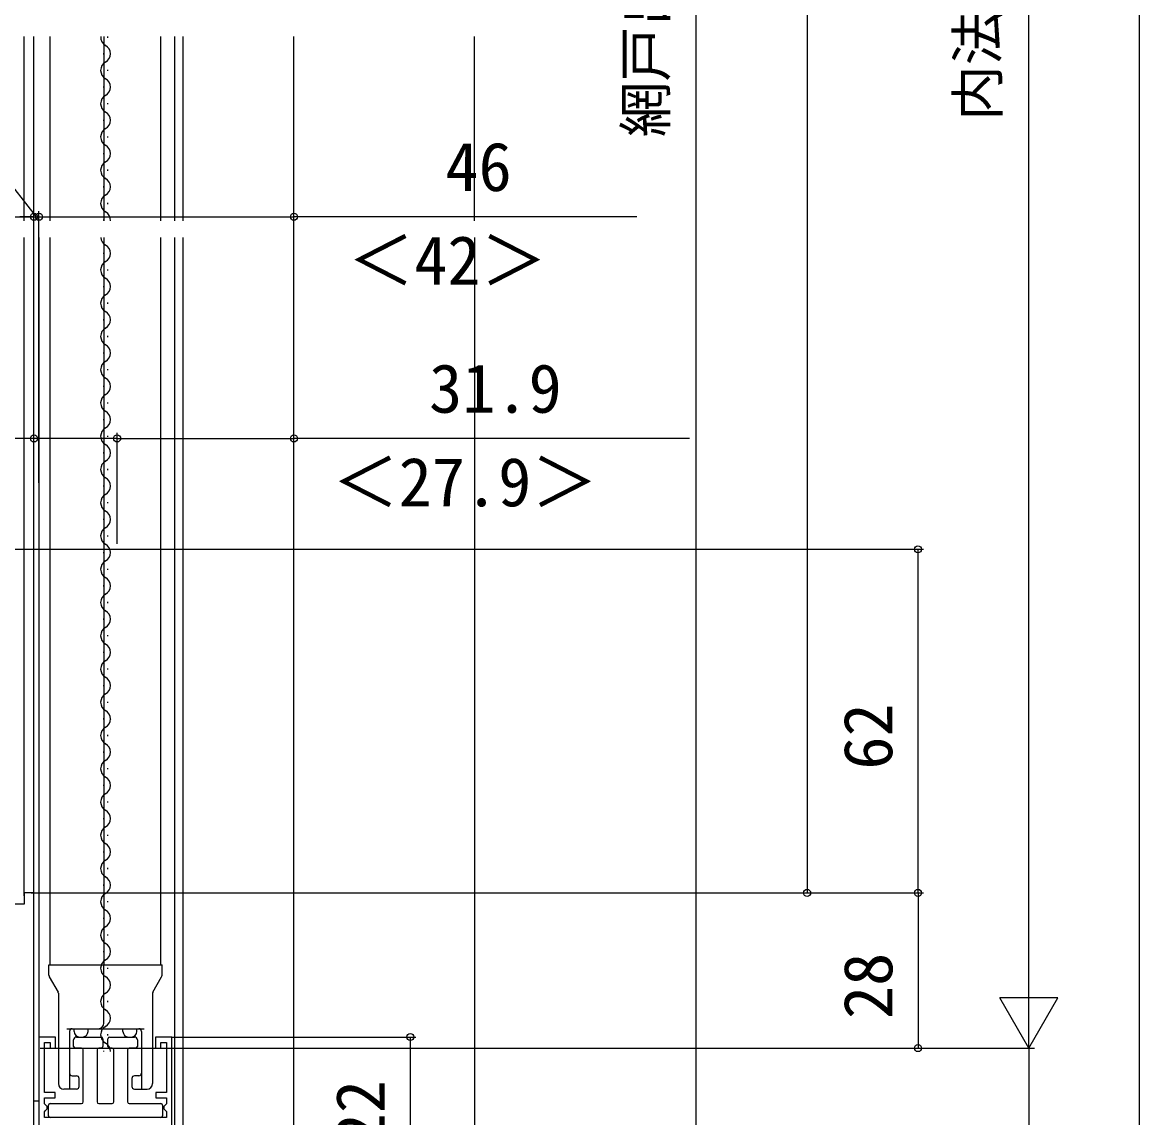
# Model space of a CAD drawing. Units: millimetres, scale not verified. Extents: x -525 to 525, y -783 to 778.
# Drawn here: x -112.1 to 89.5, y 44.7 to 242.4 of the extents above; entities that cross this region are included whole.
import ezdxf
from ezdxf.enums import TextEntityAlignment as Align

# ---------------------------------------------------------------- set-up
doc = ezdxf.new("R2010")
doc.units = ezdxf.units.MM
doc.header["$LTSCALE"] = 4
for name, color, linetype in [('0-2_YKK_11', 7, 'Continuous'), ('0-4_YKK_12', 2, 'Continuous'), ('0-5_YKK_13', 4, 'Continuous'), ('0-7_YKK_D', 6, 'Continuous'), ('0-9_YSS_K', 3, 'Continuous')]:
    doc.layers.add(name, color=color, linetype=linetype)
doc.styles.add('ＭＳ ゴシック', font='')
doc.styles.get('ＭＳ ゴシック').set_extended_font_data('MS Gothic')

msp = doc.modelspace()

# ---------------------------------------------------------------- linework, layer by layer
at = {"layer": '0-2_YKK_11'}
for points in [[(-109.999, 21.3), (-109.999, 85.3), (-111.799, 85.3), (-111.799, 83.3), (-119.999, 83.3), (-119.999, 80)], [(-85.099, 37.3), (-85.099, 59.3), (-88.099, 59.3), (-88.099, 57.3), (-87.099, 57.3), (-87.099, 58.3), (-86.099, 58.3), (-86.099, 49.303), (-87.999, 49.303), (-87.999, 48.303), (-86.099, 48.303), (-86.099, 47.25), (-86.299, 47.05), (-86.599, 46.75), (-86.599, 46.35), (-86.299, 46.05), (-86.099, 45.85), (-86.099, 44.8), (-108.099, 44.8), (-108.099, 45.83), (-107.899, 46.03), (-107.599, 46.33), (-107.599, 46.77), (-107.899, 47.07), (-108.099, 47.27), (-108.099, 48.3), (-106.199, 48.3), (-106.199, 49.3), (-108.099, 49.3), (-108.099, 58.3), (-107.099, 58.3), (-107.099, 57.3), (-106.099, 57.3), (-106.099, 59.3), (-109.099, 59.3), (-109.099, 37.3)]]:
    msp.add_lwpolyline(points, dxfattribs=at)
at = {"layer": '0-4_YKK_12'}
for p, q in [((-111.799, 206.57), (-111.799, 239.82)), ((-109.999, 206.57), (-109.999, 239.82)), ((-107.099, 206.57), (-107.099, 239.82)), ((-97.399, 239.82), (-97.399, 206.57)), ((-96.708, 239.801), (-96.708, 239.601)), ((-87.099, 206.57), (-87.099, 239.82)), ((-84.599, 206.57), (-84.599, 239.82)), ((-83.099, 206.57), (-83.099, 239.82)), ((-63.099, 206.57), (-63.099, 239.82)), ((-97.468, 236.801), (-97.468, 236.601)), ((-96.708, 233.801), (-96.708, 233.601)), ((-97.468, 230.801), (-97.468, 230.601)), ((-96.708, 227.801), (-96.708, 227.601)), ((-97.468, 224.801), (-97.468, 224.601)), ((-96.708, 221.801), (-96.708, 221.601)), ((-97.468, 218.801), (-97.468, 218.601)), ((-96.708, 215.801), (-96.708, 215.601)), ((-97.468, 212.801), (-97.468, 212.601)), ((-96.708, 209.801), (-96.708, 209.601)), ((-97.468, 206.801), (-97.468, 206.601)), ((-111.799, 84.8), (-111.799, 203.57)), ((-109.999, 84.501), (-109.999, 203.57)), ((-109.099, 203.57), (-109.099, 58.301)), ((-107.099, 72.301), (-107.099, 203.57)), ((-97.399, 203.57), (-97.399, 72.301)), ((-87.099, 72.301), (-87.099, 203.57)), ((-84.599, 39.801), (-84.599, 203.57)), ((-83.099, 39.801), (-83.099, 203.57)), ((-63.099, 39.801), (-63.099, 203.57)), ((-97.468, 200.801), (-97.468, 200.601)), ((-96.708, 197.801), (-96.708, 197.601)), ((-97.468, 194.801), (-97.468, 194.601)), ((-96.708, 191.801), (-96.708, 191.601)), ((-97.468, 188.801), (-97.468, 188.601)), ((-96.708, 185.801), (-96.708, 185.601)), ((-97.468, 182.801), (-97.468, 182.601)), ((-96.708, 179.801), (-96.708, 179.601)), ((-97.468, 176.801), (-97.468, 176.601)), ((-96.708, 173.801), (-96.708, 173.601)), ((-97.468, 170.801), (-97.468, 170.601)), ((-96.708, 167.801), (-96.708, 167.601)), ((-97.468, 164.801), (-97.468, 164.601)), ((-96.708, 161.801), (-96.708, 161.601)), ((-97.468, 158.801), (-97.468, 158.601)), ((-96.708, 155.801), (-96.708, 155.601)), ((-97.468, 152.801), (-97.468, 152.601)), ((-96.708, 149.801), (-96.708, 149.601)), ((-97.468, 146.801), (-97.468, 146.601)), ((-96.708, 143.801), (-96.708, 143.601)), ((-97.468, 140.801), (-97.468, 140.601)), ((-96.708, 137.801), (-96.708, 137.601)), ((-97.468, 134.801), (-97.468, 134.601)), ((-96.708, 131.801), (-96.708, 131.601)), ((-97.468, 128.801), (-97.468, 128.601)), ((-96.708, 125.801), (-96.708, 125.601)), ((-97.468, 122.801), (-97.468, 122.601)), ((-96.708, 119.801), (-96.708, 119.601)), ((-97.468, 116.801), (-97.468, 116.601)), ((-96.708, 113.801), (-96.708, 113.601)), ((-97.468, 110.801), (-97.468, 110.601)), ((-96.708, 107.801), (-96.708, 107.601)), ((-97.468, 104.801), (-97.468, 104.601)), ((-96.708, 101.801), (-96.708, 101.601)), ((-97.468, 98.801), (-97.468, 98.601)), ((-96.708, 95.801), (-96.708, 95.601)), ((-97.468, 92.801), (-97.468, 92.601)), ((-96.708, 89.801), (-96.708, 89.601)), ((-97.468, 86.801), (-97.468, 86.601)), ((-96.708, 83.801), (-96.708, 83.601)), ((-97.468, 80.801), (-97.468, 80.601)), ((-96.708, 77.801), (-96.708, 77.601)), ((-97.468, 74.801), (-97.468, 74.601)), ((-96.708, 71.801), (-96.708, 71.601)), ((-97.468, 68.801), (-97.468, 68.601)), ((-96.708, 65.801), (-96.708, 65.601)), ((-97.468, 62.801), (-97.468, 62.601)), ((-96.708, 59.801), (-96.708, 59.601)), ((-97.468, 56.801), (-97.468, 56.709))]:
    msp.add_line(p, q, dxfattribs=at)
for centre, start, end in [((-96.25, 239.701), 176.03381, 240.79746), ((-97.927, 236.701), 299.20254, 60.79746), ((-96.25, 233.701), 119.20254, 240.79746), ((-97.927, 230.701), 299.20254, 60.79746), ((-96.25, 227.701), 119.20254, 240.79746), ((-97.927, 224.701), 299.20254, 60.79746), ((-96.25, 221.701), 119.20254, 240.79746), ((-97.927, 218.701), 299.20254, 60.79746), ((-96.25, 215.701), 119.20254, 240.79746), ((-97.927, 212.701), 299.20254, 60.79746), ((-96.25, 209.701), 119.20254, 240.79746), ((-97.927, 206.701), 355.62318, 60.79746), ((-96.25, 203.701), 184.37682, 240.79746), ((-97.927, 200.701), 299.20254, 60.79746), ((-96.25, 197.701), 119.20254, 240.79746), ((-97.927, 194.701), 299.20254, 60.79746), ((-96.25, 191.701), 119.20254, 240.79746), ((-97.927, 188.701), 299.20254, 60.79746), ((-96.25, 185.701), 119.20254, 240.79746), ((-97.927, 182.701), 299.20254, 60.79746), ((-96.25, 179.701), 119.20254, 240.79746), ((-97.927, 176.701), 299.20254, 60.79746), ((-96.25, 173.701), 119.20254, 240.79746), ((-97.927, 170.701), 299.20254, 60.79746), ((-96.25, 167.701), 119.20254, 240.79746), ((-97.927, 164.701), 299.20254, 60.79746), ((-96.25, 161.701), 119.20254, 240.79746), ((-97.927, 158.701), 299.20254, 60.79746), ((-96.25, 155.701), 119.20254, 240.79746), ((-97.927, 152.701), 299.20254, 60.79746), ((-96.25, 149.701), 119.20254, 240.79746), ((-97.927, 146.701), 299.20254, 60.79746), ((-96.25, 143.701), 119.20254, 240.79746), ((-97.927, 140.701), 299.20254, 60.79746), ((-96.25, 137.701), 119.20254, 240.79746), ((-97.927, 134.701), 299.20254, 60.79746), ((-96.25, 131.701), 119.20254, 240.79746), ((-97.927, 128.701), 299.20254, 60.79746), ((-96.25, 125.701), 119.20254, 240.79746), ((-97.927, 122.701), 299.20254, 60.79746), ((-96.25, 119.701), 119.20254, 240.79746), ((-97.927, 116.701), 299.20254, 60.79746), ((-96.25, 113.701), 119.20254, 240.79746), ((-97.927, 110.701), 299.20254, 60.79746), ((-96.25, 107.701), 119.20254, 240.79746), ((-97.927, 104.701), 299.20254, 60.79746), ((-96.25, 101.701), 119.20254, 240.79746), ((-97.927, 98.701), 299.20254, 60.79746), ((-96.25, 95.701), 119.20254, 240.79746), ((-97.927, 92.701), 299.20254, 60.79746), ((-96.25, 89.701), 119.20254, 240.79746), ((-97.927, 86.701), 299.20254, 60.79746), ((-96.25, 83.701), 119.20254, 240.79746), ((-97.927, 80.701), 299.20254, 60.79746), ((-96.25, 77.701), 119.20254, 240.79746), ((-97.927, 74.701), 299.20254, 60.79746), ((-96.25, 71.701), 119.20254, 240.79746), ((-97.927, 68.701), 299.20254, 60.79746), ((-96.25, 65.701), 119.20254, 240.79746), ((-97.927, 62.701), 299.20254, 60.79746), ((-96.25, 59.701), 119.20254, 240.79746), ((-97.927, 56.701), 0.28298, 60.79746)]:
    msp.add_arc(centre, 1.718, start, end, dxfattribs=at)
at = {"layer": '0-5_YKK_13'}
for p, q in [((-95.952, 116.664), (-95.945, 116.669)), ((-107.299, 72.3), (-86.899, 72.3)), ((-107.299, 70.432), (-107.299, 72.3)), ((-97.399, 61.8), (-97.399, 72.3)), ((-86.899, 70.432), (-86.899, 72.3)), ((-107.233, 70.185), (-105.651, 67.406)), ((-88.546, 67.406), (-86.964, 70.185)), ((-105.599, 67.182), (-105.599, 50.9)), ((-88.599, 67.182), (-88.599, 50.9)), ((-104.099, 60.8), (-90.099, 60.8)), ((-102.749, 60.3), (-102.749, 60.8)), ((-100.249, 60.3), (-100.249, 60.8)), ((-93.949, 60.3), (-93.949, 60.8)), ((-91.449, 60.3), (-91.449, 60.8)), ((-103.599, 60.3), (-103.599, 49.9)), ((-102.849, 57.6), (-102.849, 58.8)), ((-102.349, 59.3), (-97.849, 59.3)), ((-101.749, 59.3), (-101.249, 59.3)), ((-97.549, 59), (-97.549, 57.6)), ((-96.649, 57.6), (-96.649, 59)), ((-96.349, 59.3), (-91.849, 59.3)), ((-92.949, 59.3), (-92.449, 59.3)), ((-91.349, 58.8), (-91.349, 57.6)), ((-90.599, 60.3), (-90.599, 49.9)), ((-101.399, 57.3), (-102.549, 57.3)), ((-101.099, 47.6), (-101.099, 57)), ((-98.599, 57), (-98.599, 47.6)), ((-97.849, 57.3), (-98.299, 57.3)), ((-95.899, 57.3), (-96.349, 57.3)), ((-95.599, 47.6), (-95.599, 57)), ((-93.099, 57), (-93.099, 47.6)), ((-91.649, 57.3), (-92.799, 57.3)), ((-103.099, 52.3), (-102.349, 52.3)), ((-101.849, 50.4), (-101.849, 51.8)), ((-92.349, 51.8), (-92.349, 50.4)), ((-91.099, 52.3), (-91.849, 52.3)), ((-102.349, 49.9), (-104.599, 49.9)), ((-91.849, 49.9), (-89.599, 49.9)), ((-107.399, 45.1), (-107.399, 47)), ((-107.099, 47.3), (-101.399, 47.3)), ((-98.299, 47.3), (-95.899, 47.3)), ((-92.799, 47.3), (-87.099, 47.3)), ((-86.799, 47), (-86.799, 45.1)), ((-87.099, 44.8), (-107.099, 44.8))]:
    msp.add_line(p, q, dxfattribs=at)
msp.add_lwpolyline([(-109.099, 37.8), (-110.019, 37.8), (-110.019, 47.8), (-109.099, 47.8)], close=True, dxfattribs=at)
for centre, radius, start, end in [((-106.799, 70.432), 0.5, 180, 209.64413), ((-87.399, 70.432), 0.5, 330.35587, 0), ((-106.099, 67.182), 0.5, 360, 26.56505), ((-88.099, 67.182), 0.5, 153.43495, 180), ((-103.099, 60.3), 0.5, 90, 180), ((-98.399, 61.8), 1, 270, 0), ((-91.099, 60.3), 0.5, 0, 90), ((-102.349, 58.8), 0.5, 90, 180), ((-101.749, 60.3), 1, 180, 270), ((-101.249, 60.3), 1, 270, 0), ((-97.849, 59), 0.3, 360, 90), ((-96.349, 59), 0.3, 90, 180), ((-92.949, 60.3), 1, 180, 270), ((-92.449, 60.3), 1, 270, 0), ((-91.849, 58.8), 0.5, 0, 90), ((-102.549, 57.6), 0.3, 180, 270), ((-101.399, 57), 0.3, 360, 90), ((-98.299, 57), 0.3, 90, 180), ((-97.849, 57.6), 0.3, 270, 360), ((-96.349, 57.6), 0.3, 180, 270), ((-95.899, 57), 0.3, 360, 90), ((-92.799, 57), 0.3, 90, 180), ((-91.649, 57.6), 0.3, 270, 0), ((-103.099, 52.8), 0.5, 180, 270), ((-91.099, 52.8), 0.5, 270, 0), ((-104.599, 50.9), 1, 180, 270), ((-102.349, 51.8), 0.5, 0, 90), ((-102.349, 50.4), 0.5, 270, 360), ((-91.849, 51.8), 0.5, 90, 180), ((-91.849, 50.4), 0.5, 180, 270), ((-89.599, 50.9), 1, 270, 0), ((-107.099, 47), 0.3, 90, 180), ((-101.399, 47.6), 0.3, 270, 360), ((-98.299, 47.6), 0.3, 180, 270), ((-95.899, 47.6), 0.3, 270, 0), ((-92.799, 47.6), 0.3, 180, 270), ((-87.099, 47), 0.3, 360, 90), ((-107.099, 45.1), 0.3, 180, 270), ((-87.099, 45.1), 0.3, 270, 360)]:
    msp.add_arc(centre, radius, start, end, dxfattribs=at)
at = {"layer": '0-7_YKK_D'}
for p, q in [((89.492, 27.8), (89.492, 506.8)), ((69.492, 67.8), (69.492, 476.8)), ((9.492, 37.304), (9.492, 463.304)), ((29.492, 449.3), (29.492, 85.3)), ((-109.999, 159.299), (-109.999, 208.299)), ((-109.999, 184.734), (-109.999, 208.299)), ((-109.099, 159.299), (-109.099, 208.299)), ((-109.099, 159.299), (-109.099, 208.299)), ((-63.099, 159.299), (-63.099, 208.299)), ((-225.003, 207.299), (-109.999, 207.299)), ((-109.999, 207.299), (-112.549, 207.299)), ((-109.999, 207.299), (-109.099, 207.299)), ((-109.999, 207.299), (-109.099, 207.299)), ((-109.099, 207.299), (-106.549, 207.299)), ((-109.099, 207.299), (-63.099, 207.299)), ((-1.214, 207.299), (-63.099, 207.299)), ((-109.999, 148.299), (-109.999, 168.299)), ((-94.999, 148.299), (-94.999, 168.299)), ((-94.999, 148.299), (-94.999, 168.299)), ((-63.099, 148.3), (-63.099, 168.299)), ((-94.999, 167.299), (-63.099, 167.299)), ((8.25, 167.301), (-63.099, 167.299)), ((-123.999, 147.3), (50.492, 147.3)), ((49.492, 147.3), (49.492, 85.3)), ((-110.499, 85.3), (30.492, 85.3)), ((-109.499, 85.3), (50.501, 85.3)), ((-109.499, 85.3), (50.492, 85.3)), ((49.501, 85.3), (49.501, 57.3)), ((69.492, 57.3), (69.492, 75.487)), ((69.492, 57.3), (64.242, 66.393)), ((74.742, 66.393), (64.242, 66.393)), ((69.492, 57.3), (74.742, 66.393)), ((-85.099, 59.301), (-41.099, 59.301)), ((-42.099, 59.301), (-42.099, 37.301)), ((-108.899, 57.3), (70.492, 57.3)), ((-91.999, 57.3), (50.501, 57.3)), ((-90.999, 57.3), (70.492, 57.3)), ((69.492, 57.3), (69.492, 17.3))]:
    msp.add_line(p, q, dxfattribs=at)
for points in [[(-109.549, 207.299), (-121.999, 223.185), (-145.431, 223.185)], [(-94.999, 167.299), (-109.999, 167.299), (-131.276, 167.299)]]:
    msp.add_lwpolyline(points, dxfattribs=at)
for centre in [(-109.999, 207.299), (-109.999, 207.299), (-109.099, 207.299), (-109.099, 207.299), (-63.099, 207.299), (-109.999, 167.299), (-94.999, 167.299), (-94.999, 167.299), (-63.099, 167.299), (49.492, 147.3), (29.492, 85.3), (49.492, 85.3), (49.501, 85.3), (-42.099, 59.301), (49.501, 57.3)]:
    msp.add_circle(centre, 0.637, dxfattribs=at)
at = {"layer": '0-9_YSS_K'}
for p, q in [((-30.499, 206.57), (-30.499, 239.82)), ((-30.499, 203.57), (-30.499, 37.3))]:
    msp.add_line(p, q, dxfattribs=at)

# ---------------------------------------------------------------- texts
at = {"layer": '0-7_YKK_D', "style": 'ＭＳ ゴシック'}
for s, height, rotation, p in [('網戸出来高＝H－74', 7.331, 90, (6.186, 221.661)), ('内法基準寸法h', 7.331, 90, (66.129, 224.63)), ('31.9', 8.798, 0.001, (-38.716, 169.3)), ('＜27.9＞', 8.798, 0.001, (-56.204, 152.413)), ('62', 8.798, 90, (47.492, 107.539)), ('28', 8.798, 90, (47.501, 62.539)), ('22', 8.798, 90, (-44.099, 39.574))]:
    msp.add_text(s, height=height, rotation=rotation, dxfattribs=at).set_placement(p, align=Align.BOTTOM_LEFT)
for s, p in [('46', (-35.771, 209.299)), ('＜42＞', (-53.396, 192.413))]:
    msp.add_text(s, height=8.798, dxfattribs=at).set_placement(p, align=Align.BOTTOM_LEFT)

doc.saveas('drawing.dxf')
